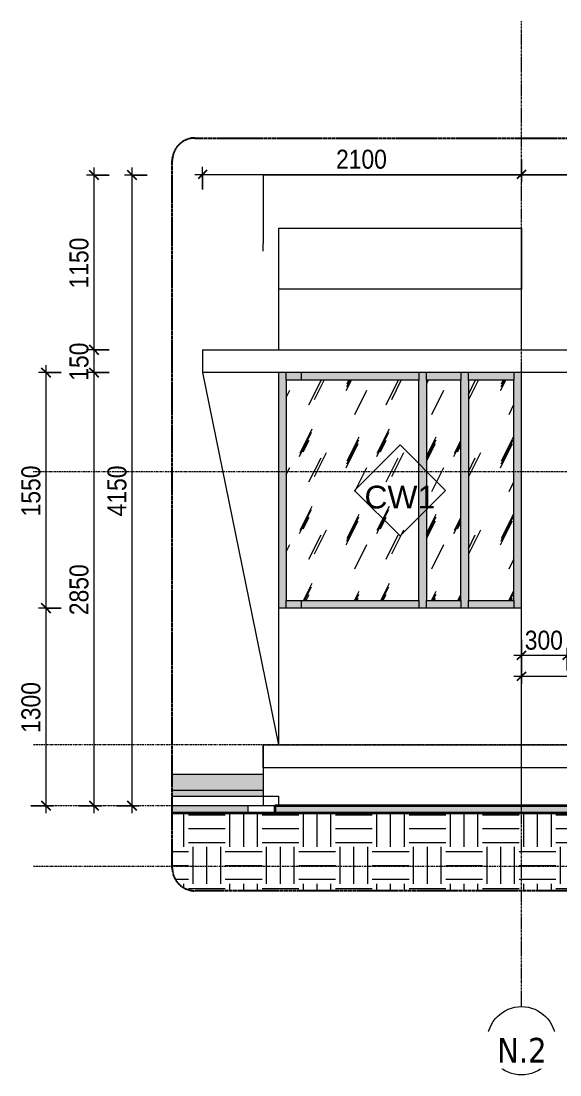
# Model space of a CAD drawing. Header units: millimetres. Extents: x 67230 to 175545, y -2320 to 85793.
# Drawn here: x 110041 to 113589, y -1772 to 5163 of the extents above; entities that cross this region are included whole.
import ezdxf

# ---------------------------------------------------------------- set-up
doc = ezdxf.new("R2010")
doc.units = ezdxf.units.MM
for name, pattern in [('Centre', [31.75, 6.35, -4.7625, 15.875, -4.7625]), ('Grid Line', [22.225, 12.7, -3.175, 3.175, -3.175]), ('Hidden', [7.14375, 4.7625, -2.38125])]:
    doc.linetypes.add(name, pattern=pattern)
for name, color, linetype, lineweight in [('A-ANNO-DIMS', 211, 'Continuous', 9), ('A-ANNO-DIMS-50', 211, 'Continuous', 9), ('A-DETL-GENF', 92, 'Continuous', 18), ('A-DETL-GENF-2', 92, 'Hidden', 25), ('A-DETL-GENF-3', 9, 'Continuous', 18), ('A-DETL-MEDM', 33, 'Continuous', 35), ('A-FLOR', 192, 'Continuous', 18), ('A-FLOR-FNSH-2', 250, 'Continuous', 35), ('A-FLOR-LEVL-2', 51, 'Centre', 9), ('A-FLOR-PATT', 8, 'Continuous', 50), ('A-FLOR-PATT-1', 8, 'Continuous', 18), ('A-GLAZ-CURT', 52, 'Continuous', 18), ('A-GLAZ-CURT-2', 254, 'Continuous', 18), ('A-GLAZ-CWMG', 51, 'Continuous', 18), ('A-GLAZ-CWMG-2', 254, 'Continuous', 18), ('A-WALL', 113, 'Continuous', 18), ('A-WALL-IDEN', 211, 'Continuous', 9), ('S-BEAM', 12, 'Continuous', 18), ('S-COLS', 52, 'Continuous', 18), ('S-GRID-1', 1, 'Grid Line', 9), ('S-GRID-IDEN', 1, 'Continuous', 9)]:
    doc.layers.add(name, color=color, linetype=linetype, lineweight=lineweight)
doc.styles.add('Arial_2', font='arial.ttf', dxfattribs={"height": 150})
doc.styles.add('Tahoma_B', font='tahomabd.ttf', dxfattribs={"height": 162.5})
doc.styles.add('UTM Avo', font='', dxfattribs={"width": 0.9, "height": 125})
doc.styles.get('UTM Avo').set_extended_font_data('UTM Avo')
doc.dimstyles.new('1_Dim_chi_tiet_2_5_1', dxfattribs={"dimscale": 304.8, "dimtxt": 124.912619, "dimasz": 0.19685, "dimexe": 0.164042, "dimexo": 0.0625, "dimgap": 0.016404, "dimtad": 1, "dimdec": 0, "dimrnd": 5, "dimzin": 0, "dimdsep": 46, "dimtxsty": 'UTM Avo', "dimblk1": 'OBLIQUE', "dimblk2": 'OBLIQUE', "dimsah": 1, "dimcen": 0.09, "dimdle": 0.164042, "dimazin": 0, "dimtfac": 1, "dimtdec": 4, "dimtix": 1, "dimtmove": 0, "dimatfit": 3, "dimfxl": 0.328084, "dimfxlon": 1, "dimtvp": 1, "dimtolj": 1, "dimtzin": 0, "dimarcsym": 2})
pattern_1 = [(63.435, (477.39, 34.78), (-0.0009, 508.0002), [177.488, -958.435]), (63.435, (-30.61, 34.78), (-0.0009, 508.0002), [177.488, -958.435]), (63.435, (720.57, 132.92), (-0.0009, 508.0002), [177.488, -958.435]), (63.435, (212.57, 132.92), (-0.0009, 508.0002), [177.488, -958.435]), (63.435, (683.76, 98.28), (-0.0009, 508.0002), [177.488, -958.435]), (63.435, (175.76, 98.28), (-0.0009, 508.0002), [177.488, -958.435]), (63.435, (646.24, 296.7), (-0.0009, 508.0002), [86.267, -1049.655]), (63.435, (138.24, 296.7), (-0.0009, 508.0002), [86.267, -1049.655]), (63.435, (621.7, 265.98), (-0.0009, 508.0002), [177.488, -958.435]), (63.435, (113.7, 265.98), (-0.0009, 508.0002), [177.488, -958.435]), (63.435, (626.03, 288.03), (-0.0009, 508.0002), [177.488, -958.435]), (63.435, (118.03, 288.03), (-0.0009, 508.0002), [177.488, -958.435]), (63.435, (421.08, 191.31), (-0.0009, 508.0002), [177.488, -958.435]), (63.435, (-86.92, 191.31), (-0.0009, 508.0002), [177.488, -958.435]), (63.435, (425.41, 217.3), (-0.0009, 508.0002), [177.488, -958.435]), (63.435, (-82.59, 217.3), (-0.0009, 508.0002), [177.488, -958.435]), (63.435, (426.58, 236.03), (-0.0009, 508.0002), [177.488, -958.435]), (63.435, (-81.42, 236.03), (-0.0009, 508.0002), [177.488, -958.435])]

# ---------------------------------------------------------------- blocks, each defined once
blk = doc.blocks.new('System Panel - Glazed-4739252-TKCS_NHÀ BẢO VỆ - MẶT ĐỨNG 2')
at = {"layer": 'A-GLAZ-CURT-2'}
h = blk.add_hatch(dxfattribs=at)
h.set_pattern_fill('FP_18', color=256, style=0, pattern_type=2)
h.set_pattern_definition(pattern_1)
h.paths.add_polyline_path([(-74327.564287, 1350), (-74327.564287, 2800), (-75202.564287, 2800), (-75202.564287, 1350)])
at = {"layer": 'A-GLAZ-CURT'}
for p, q in [((-74327.564287, 2800), (-75202.564287, 2800)), ((-75202.564287, 2800), (-75202.564287, 1350)), ((-74327.564287, 1350), (-74327.564287, 2800)), ((-75202.564287, 1350), (-74327.564287, 1350))]:
    blk.add_line(p, q, dxfattribs=at)
blk = doc.blocks.new('Rectangular Mullion - 50 x 100mm-4709705-TKCS_NHÀ BẢO VỆ - MẶT ĐỨNG 2')
at = {"layer": 'A-GLAZ-CWMG-2'}
blk.add_hatch(color=256, dxfattribs=at).paths.add_polyline_path([(-73702.6, 2800), (-73702.6, 2850), (-74002.6, 2850), (-74002.6, 2800)])
at = {"layer": 'A-GLAZ-CWMG'}
for p, q in [((-74002.6, 2800), (-74002.6, 2850)), ((-73702.6, 2850), (-73702.6, 2800))]:
    blk.add_line(p, q, dxfattribs=at)
blk = doc.blocks.new('Rectangular Mullion - 50 x 100mm-4739249-TKCS_NHÀ BẢO VỆ - MẶT ĐỨNG 2')
at = {"layer": 'A-GLAZ-CWMG-2'}
blk.add_hatch(color=256, dxfattribs=at).paths.add_polyline_path([(-74327.564287, 1300), (-74327.564287, 1350), (-75202.564287, 1350), (-75202.564287, 1300)])
at = {"layer": 'A-GLAZ-CWMG'}
for p, q in [((-75202.564287, 1300), (-75202.564287, 1350)), ((-74327.564287, 1350), (-74327.564287, 1300))]:
    blk.add_line(p, q, dxfattribs=at)
blk = doc.blocks.new('Rectangular Mullion - 50 x 100mm-2035505-TKCS_NHÀ BẢO VỆ - MẶT ĐỨNG 2')
at = {"layer": 'A-GLAZ-CWMG-2'}
blk.add_hatch(color=256, dxfattribs=at).paths.add_polyline_path([(-73652.564287, 1300), (-73652.564287, 2850), (-73702.564287, 2850), (-73702.564287, 1300)])
at = {"layer": 'A-GLAZ-CWMG'}
for p, q in [((-73702.564287, 2850), (-73702.564287, 2800)), ((-73702.564287, 1350), (-73702.564287, 1300))]:
    blk.add_line(p, q, dxfattribs=at)
blk = doc.blocks.new('Rectangular Mullion - 50 x 100mm-2035506-TKCS_NHÀ BẢO VỆ - MẶT ĐỨNG 2')
at = {"layer": 'A-GLAZ-CWMG-2'}
blk.add_hatch(color=256, dxfattribs=at).paths.add_polyline_path([(-75252.564287, 1300), (-75202.564287, 1300), (-75202.564287, 2850), (-75252.564287, 2850), (-75252.564287, 1350)])
at = {"layer": 'A-GLAZ-CWMG'}
for p, q in [((-75252.564287, 2850), (-75252.564287, 1300)), ((-75202.564287, 2800), (-75202.564287, 2850)), ((-75202.564287, 1300), (-75202.564287, 1350))]:
    blk.add_line(p, q, dxfattribs=at)
blk = doc.blocks.new('Rectangular Mullion - 50 x 100mm-2035526-TKCS_NHÀ BẢO VỆ - MẶT ĐỨNG 2')
at = {"layer": 'A-GLAZ-CWMG-2'}
h = blk.add_hatch(color=256, dxfattribs=at)
h.paths.add_polyline_path([(-75102.564287, 1300), (-75102.564287, 1350), (-75202.564287, 1350), (-75202.564287, 1300)])
h.paths.add_polyline_path([(-75102.564287, 2800), (-75102.564287, 2850), (-75202.564287, 2850), (-75202.564287, 2800)])
at = {"layer": 'A-GLAZ-CWMG'}
for p, q in [((-75202.564287, 2800), (-75202.564287, 2850)), ((-75102.564287, 2850), (-75102.564287, 2800)), ((-75202.564287, 1300), (-75202.564287, 1350)), ((-75102.564287, 1350), (-75102.564287, 1300))]:
    blk.add_line(p, q, dxfattribs=at)
blk = doc.blocks.new('System Panel - Glazed-4739253-TKCS_NHÀ BẢO VỆ - MẶT ĐỨNG 2')
at = {"layer": 'A-GLAZ-CURT-2'}
h = blk.add_hatch(dxfattribs=at)
h.set_pattern_fill('FP_18', color=256, style=0, pattern_type=2)
h.set_pattern_definition(pattern_1)
h.paths.add_polyline_path([(-74052.6, 1350), (-74052.6, 2800), (-74277.6, 2800), (-74277.6, 1350), (-74208.8, 1350)])
at = {"layer": 'A-GLAZ-CURT'}
for p, q in [((-74052.6, 2800), (-74277.6, 2800)), ((-74277.6, 2800), (-74277.6, 1350)), ((-74052.6, 1350), (-74052.6, 2800)), ((-74277.6, 1350), (-74052.6, 1350))]:
    blk.add_line(p, q, dxfattribs=at)
blk = doc.blocks.new('Rectangular Mullion - 50 x 100mm-2333346-TKCS_NHÀ BẢO VỆ - MẶT ĐỨNG 2')
at = {"layer": 'A-GLAZ-CWMG-2'}
blk.add_hatch(color=256, dxfattribs=at).paths.add_polyline_path([(-74327.6, 2800), (-74327.6, 2850), (-75202.6, 2850), (-75202.6, 2800)])
at = {"layer": 'A-GLAZ-CWMG'}
for p, q in [((-75202.6, 2800), (-75202.6, 2850)), ((-74327.6, 2850), (-74327.6, 2800))]:
    blk.add_line(p, q, dxfattribs=at)
blk = doc.blocks.new('Rectangular Mullion - 50 x 100mm-4739250-TKCS_NHÀ BẢO VỆ - MẶT ĐỨNG 2')
at = {"layer": 'A-GLAZ-CWMG-2'}
blk.add_hatch(color=256, dxfattribs=at).paths.add_polyline_path([(-74277.6, 1300), (-74052.6, 1300), (-74052.6, 1350), (-74277.6, 1350)])
at = {"layer": 'A-GLAZ-CWMG'}
for p, q in [((-74277.6, 1300), (-74277.6, 1350)), ((-74052.6, 1350), (-74052.6, 1300))]:
    blk.add_line(p, q, dxfattribs=at)
blk = doc.blocks.new('Rectangular Mullion - 50 x 100mm-2035483-TKCS_NHÀ BẢO VỆ - MẶT ĐỨNG 2')
at = {"layer": 'A-GLAZ-CWMG-2'}
blk.add_hatch(color=256, dxfattribs=at).paths.add_polyline_path([(-74277.564287, 1300), (-74277.564287, 2850), (-74327.564287, 2850), (-74327.564287, 1300)])
at = {"layer": 'A-GLAZ-CWMG'}
for p, q in [((-74327.564287, 2850), (-74327.564287, 2800)), ((-74277.564287, 2800), (-74277.564287, 2850)), ((-74327.564287, 1350), (-74327.564287, 1300)), ((-74277.564287, 1300), (-74277.564287, 1350))]:
    blk.add_line(p, q, dxfattribs=at)
blk = doc.blocks.new('System Panel - Glazed-4709715-TKCS_NHÀ BẢO VỆ - MẶT ĐỨNG 2')
at = {"layer": 'A-GLAZ-CURT-2'}
h = blk.add_hatch(dxfattribs=at)
h.set_pattern_fill('FP_18', color=256, style=0, pattern_type=2)
h.set_pattern_definition(pattern_1)
h.paths.add_polyline_path([(-73702.6, 1350), (-73702.6, 2800), (-74002.6, 2800), (-74002.6, 1350)])
at = {"layer": 'A-GLAZ-CURT'}
for p, q in [((-73702.6, 2800), (-74002.6, 2800)), ((-74002.6, 2800), (-74002.6, 1350)), ((-73702.6, 1350), (-73702.6, 2800)), ((-74002.6, 1350), (-73702.6, 1350))]:
    blk.add_line(p, q, dxfattribs=at)
blk = doc.blocks.new('Rectangular Mullion - 50 x 100mm-4739251-TKCS_NHÀ BẢO VỆ - MẶT ĐỨNG 2')
at = {"layer": 'A-GLAZ-CWMG-2'}
blk.add_hatch(color=256, dxfattribs=at).paths.add_polyline_path([(-74277.6, 2800), (-74052.6, 2800), (-74052.6, 2850), (-74277.6, 2850)])
at = {"layer": 'A-GLAZ-CWMG'}
for p, q in [((-74277.6, 2800), (-74277.6, 2850)), ((-74052.6, 2850), (-74052.6, 2800))]:
    blk.add_line(p, q, dxfattribs=at)
blk = doc.blocks.new('Rectangular Mullion - 50 x 100mm-4709708-TKCS_NHÀ BẢO VỆ - MẶT ĐỨNG 2')
at = {"layer": 'A-GLAZ-CWMG-2'}
blk.add_hatch(color=256, dxfattribs=at).paths.add_polyline_path([(-73702.6, 1300), (-73702.6, 1350), (-74002.6, 1350), (-74002.6, 1300)])
at = {"layer": 'A-GLAZ-CWMG'}
for p, q in [((-74002.6, 1300), (-74002.6, 1350)), ((-73702.6, 1350), (-73702.6, 1300))]:
    blk.add_line(p, q, dxfattribs=at)
blk = doc.blocks.new('BORDER VIEW - BORDER VIEW-4798930-TKCS_NHÀ BẢO VỆ - MẶT ĐỨNG 2')
at = {"layer": 'A-DETL-GENF-2'}
for p, q in [((-75802.6, 4393.9), (-68846.6, 4393.9)), ((-75952.6, -410), (-75952.6, 4243.9)), ((-68696.6, 4243.9), (-68696.6, -410)), ((-68846.6, -560), (-75802.6, -560))]:
    blk.add_line(p, q, dxfattribs=at)
for centre, start, end in [((-75802.6, 4243.9), 90, 180), ((-68846.6, 4243.9), 360, 90), ((-75802.6, -410), 180, 270), ((-68846.6, -410), 270, 360)]:
    blk.add_arc(centre, 150, start, end, dxfattribs=at)
blk = doc.blocks.new('Grid - M_Grid Head - Circle-353313-TKCS_NHÀ BẢO VỆ - MẶT ĐỨNG 2')
at = {"layer": 'S-GRID-IDEN'}
blk.add_circle((-69152.6, -1547), 225, dxfattribs=at)
blk = doc.blocks.new('M_Wall Tag - 12mm-36223-TKCS_NHÀ BẢO VỆ - MẶT ĐỨNG 2')
at = {"layer": 'A-WALL-IDEN'}
for p, q in [((-74752.564287, 2075), (-74452.564287, 2375)), ((-74452.564287, 2375), (-74152.564287, 2075)), ((-74752.564287, 2075), (-74452.564287, 1775)), ((-74152.564287, 2075), (-74452.564287, 1775))]:
    blk.add_line(p, q, dxfattribs=at)
blk = doc.blocks.new('DIMBLOCK62-TKCS_NHÀ BẢO VỆ - MẶT ĐỨNG 2')
at = {"layer": 'A-ANNO-DIMS-50'}
for p, q in [((113335.9, 951.4), (113335.9, 801.4)), ((113335.9, 851.4), (113335.9, 951.4)), ((117835.9, 951.4), (117835.9, 801.4)), ((117835.9, 851.4), (117835.9, 951.4)), ((113285.9, 851.4), (117885.9, 851.4))]:
    blk.add_line(p, q, dxfattribs=at)
at = {"layer": 'A-ANNO-DIMS-50', "lineweight": 25}
for p, q in [((113335.9, 851.4), (113305.9, 821.4)), ((113335.9, 851.4), (113365.9, 881.4)), ((117835.9, 851.4), (117805.9, 821.4)), ((117835.9, 851.4), (117865.9, 881.4))]:
    blk.add_line(p, q, dxfattribs=at)
at = {"layer": 'A-ANNO-DIMS-50', "color": 0, "insert": (115414.7, 1013.8), "char_height": 125, "width": 410.824, "attachment_point": 1, "line_spacing_factor": 1.110334, "style": 'UTM Avo'}
blk.add_mtext('4500', dxfattribs=at)
blk = doc.blocks.new('_Oblique')
at = {"color": 0, "linetype": 'ByBlock', "lineweight": -2}
blk.add_line((-0.5, -0.5), (0.5, 0.5), dxfattribs=at)
blk = doc.blocks.new('DIMBLOCK65-TKCS_NHÀ BẢO VỆ - MẶT ĐỨNG 2')
at = {"layer": 'A-ANNO-DIMS-50'}
for p, q in [((113335.9, 1089.2), (113335.9, 939.2)), ((113335.9, 989.2), (113335.9, 1089.2)), ((113635.9, 989.2), (113285.9, 989.2)), ((113635.9, 889.2), (113635.9, 1039.2)), ((113635.9, 989.2), (113635.9, 889.2))]:
    blk.add_line(p, q, dxfattribs=at)
at = {"layer": 'A-ANNO-DIMS-50', "lineweight": 25}
for p, q in [((113335.9, 989.2), (113305.9, 959.2)), ((113335.9, 989.2), (113365.9, 1019.2)), ((113635.9, 989.2), (113605.9, 959.2)), ((113635.9, 989.2), (113665.9, 1019.2))]:
    blk.add_line(p, q, dxfattribs=at)
at = {"layer": 'A-ANNO-DIMS-50', "color": 0, "insert": (113357.5, 1151.6), "char_height": 125, "width": 308.118, "attachment_point": 1, "line_spacing_factor": 1.110334, "style": 'UTM Avo'}
blk.add_mtext('300', dxfattribs=at)
blk = doc.blocks.new('DIMBLOCK66-TKCS_NHÀ BẢO VỆ - MẶT ĐỨNG 2')
at = {"layer": 'A-ANNO-DIMS-50', "lineweight": 25}
for p, q in [((110204.8, 1300), (110174.8, 1330)), ((110204.8, 1300), (110234.8, 1270)), ((110204.8, 0), (110174.8, 30)), ((110204.8, 0), (110234.8, -30))]:
    blk.add_line(p, q, dxfattribs=at)
at = {"layer": 'A-ANNO-DIMS-50'}
for p, q in [((110304.8, 1300), (110154.8, 1300)), ((110204.8, -50), (110204.8, 1300)), ((110204.8, 1300), (110304.8, 1300)), ((110104.8, 0), (110254.8, 0)), ((110204.8, 0), (110104.8, 0))]:
    blk.add_line(p, q, dxfattribs=at)
at = {"layer": 'A-ANNO-DIMS-50', "color": 0, "insert": (110042.5, 478.8), "char_height": 125, "width": 410.824, "attachment_point": 1, "rotation": 90, "line_spacing_factor": 1.110334, "style": 'UTM Avo'}
blk.add_mtext('1300', dxfattribs=at)
blk = doc.blocks.new('DIMBLOCK67-TKCS_NHÀ BẢO VỆ - MẶT ĐỨNG 2')
at = {"layer": 'A-ANNO-DIMS-50'}
for p, q in [((110304.8, 2850), (110154.8, 2850)), ((110204.8, 1300), (110204.8, 2900)), ((110204.8, 2850), (110304.8, 2850)), ((110304.8, 1300), (110154.8, 1300)), ((110204.8, 1300), (110304.8, 1300))]:
    blk.add_line(p, q, dxfattribs=at)
at = {"layer": 'A-ANNO-DIMS-50', "lineweight": 25}
for p, q in [((110204.8, 2850), (110174.8, 2880)), ((110204.8, 2850), (110234.8, 2820)), ((110204.8, 1300), (110174.8, 1330)), ((110204.8, 1300), (110234.8, 1270))]:
    blk.add_line(p, q, dxfattribs=at)
at = {"layer": 'A-ANNO-DIMS-50', "color": 0, "insert": (110042.5, 1903.8), "char_height": 125, "width": 410.824, "attachment_point": 1, "rotation": 90, "line_spacing_factor": 1.110334, "style": 'UTM Avo'}
blk.add_mtext('1550', dxfattribs=at)
blk = doc.blocks.new('DIMBLOCK68-TKCS_NHÀ BẢO VỆ - MẶT ĐỨNG 2')
at = {"layer": 'A-ANNO-DIMS-50'}
for p, q in [((113335.9, 4254.5), (113335.9, 4104.5)), ((113335.9, 4154.5), (113335.9, 4254.5)), ((111235.9, 4054.5), (111235.9, 4204.5)), ((111185.9, 4154.5), (113335.9, 4154.5)), ((111235.9, 4154.5), (111235.9, 4054.5))]:
    blk.add_line(p, q, dxfattribs=at)
at = {"layer": 'A-ANNO-DIMS-50', "lineweight": 25}
for p, q in [((111235.9, 4154.5), (111265.9, 4184.5)), ((113335.9, 4154.5), (113365.9, 4184.5)), ((111235.9, 4154.5), (111205.9, 4124.5)), ((113335.9, 4154.5), (113305.9, 4124.5))]:
    blk.add_line(p, q, dxfattribs=at)
at = {"layer": 'A-ANNO-DIMS-50', "color": 0, "insert": (112114.7, 4316.9), "char_height": 125, "width": 410.824, "attachment_point": 1, "line_spacing_factor": 1.110334, "style": 'UTM Avo'}
blk.add_mtext('2100', dxfattribs=at)
blk = doc.blocks.new('DIMBLOCK69-TKCS_NHÀ BẢO VỆ - MẶT ĐỨNG 2')
at = {"layer": 'A-ANNO-DIMS-50'}
for p, q in [((113335.9, 4254.5), (113335.9, 4104.5)), ((113335.9, 4154.5), (113335.9, 4254.5)), ((117835.9, 4254.5), (117835.9, 4104.5)), ((117835.9, 4154.5), (117835.9, 4254.5)), ((113335.9, 4154.5), (117835.9, 4154.5))]:
    blk.add_line(p, q, dxfattribs=at)
at = {"layer": 'A-ANNO-DIMS-50', "lineweight": 25}
for p, q in [((113335.9, 4154.5), (113365.9, 4184.5)), ((117835.9, 4154.5), (117865.9, 4184.5)), ((113335.9, 4154.5), (113305.9, 4124.5)), ((117835.9, 4154.5), (117805.9, 4124.5))]:
    blk.add_line(p, q, dxfattribs=at)
at = {"layer": 'A-ANNO-DIMS-50', "color": 0, "insert": (115414.7, 4316.9), "char_height": 125, "width": 410.824, "attachment_point": 1, "line_spacing_factor": 1.110334, "style": 'UTM Avo'}
blk.add_mtext('4500', dxfattribs=at)
blk = doc.blocks.new('DIMBLOCK71-TKCS_NHÀ BẢO VỆ - MẶT ĐỨNG 2')
at = {"layer": 'A-ANNO-DIMS-50'}
for p, q in [((110621.5, 2850), (110471.5, 2850)), ((110521.5, -50), (110521.5, 2850)), ((110521.5, 2850), (110621.5, 2850)), ((110421.5, 0), (110571.5, 0)), ((110521.5, 0), (110421.5, 0))]:
    blk.add_line(p, q, dxfattribs=at)
at = {"layer": 'A-ANNO-DIMS-50', "lineweight": 25}
for p, q in [((110521.5, 2850), (110491.5, 2880)), ((110521.5, 2850), (110551.5, 2820)), ((110521.5, 0), (110491.5, 30)), ((110521.5, 0), (110551.5, -30))]:
    blk.add_line(p, q, dxfattribs=at)
at = {"layer": 'A-ANNO-DIMS-50', "color": 0, "insert": (110359.2, 1253.8), "char_height": 125, "width": 410.824, "attachment_point": 1, "rotation": 90, "line_spacing_factor": 1.110334, "style": 'UTM Avo'}
blk.add_mtext('2850', dxfattribs=at)
blk = doc.blocks.new('DIMBLOCK72-TKCS_NHÀ BẢO VỆ - MẶT ĐỨNG 2')
at = {"layer": 'A-ANNO-DIMS-50'}
for p, q in [((110621.5, 3000), (110471.5, 3000)), ((110521.5, 2850), (110521.5, 3000)), ((110521.5, 3000), (110621.5, 3000)), ((110621.5, 2850), (110471.5, 2850)), ((110521.5, 2850), (110621.5, 2850))]:
    blk.add_line(p, q, dxfattribs=at)
at = {"layer": 'A-ANNO-DIMS-50', "lineweight": 25}
for p, q in [((110521.5, 3000), (110491.5, 3030)), ((110521.5, 3000), (110551.5, 2970)), ((110521.5, 2850), (110491.5, 2880)), ((110521.5, 2850), (110551.5, 2820))]:
    blk.add_line(p, q, dxfattribs=at)
at = {"layer": 'A-ANNO-DIMS-50', "color": 0, "insert": (110359.2, 2796.6), "char_height": 125, "width": 308.118, "attachment_point": 1, "rotation": 90, "line_spacing_factor": 1.110334, "style": 'UTM Avo'}
blk.add_mtext('150', dxfattribs=at)
blk = doc.blocks.new('DIMBLOCK73-TKCS_NHÀ BẢO VỆ - MẶT ĐỨNG 2')
at = {"layer": 'A-ANNO-DIMS-50', "lineweight": 25}
for p, q in [((110521.5, 4150), (110491.5, 4180)), ((110521.5, 4150), (110551.5, 4120)), ((110521.5, 3000), (110491.5, 3030)), ((110521.5, 3000), (110551.5, 2970))]:
    blk.add_line(p, q, dxfattribs=at)
at = {"layer": 'A-ANNO-DIMS-50'}
for p, q in [((110521.5, 3000), (110521.5, 4200)), ((110621.5, 4150), (110471.5, 4150)), ((110521.5, 4150), (110621.5, 4150)), ((110621.5, 3000), (110471.5, 3000)), ((110521.5, 3000), (110621.5, 3000))]:
    blk.add_line(p, q, dxfattribs=at)
at = {"layer": 'A-ANNO-DIMS-50', "color": 0, "insert": (110359.2, 3403.8), "char_height": 125, "width": 410.824, "attachment_point": 1, "rotation": 90, "line_spacing_factor": 1.110334, "style": 'UTM Avo'}
blk.add_mtext('1150', dxfattribs=at)
blk = doc.blocks.new('DIMBLOCK74-TKCS_NHÀ BẢO VỆ - MẶT ĐỨNG 2')
at = {"layer": 'A-ANNO-DIMS-50', "lineweight": 25}
for p, q in [((110771.5, 4150), (110741.5, 4180)), ((110771.5, 4150), (110801.5, 4120)), ((110771.5, 0), (110741.5, 30)), ((110771.5, 0), (110801.5, -30))]:
    blk.add_line(p, q, dxfattribs=at)
at = {"layer": 'A-ANNO-DIMS-50'}
for p, q in [((110771.5, -50), (110771.5, 4200)), ((110871.5, 4150), (110721.5, 4150)), ((110771.5, 4150), (110871.5, 4150)), ((110671.5, 0), (110821.5, 0)), ((110771.5, 0), (110671.5, 0))]:
    blk.add_line(p, q, dxfattribs=at)
at = {"layer": 'A-ANNO-DIMS-50', "color": 0, "insert": (110609.2, 1903.8), "char_height": 125, "width": 410.824, "attachment_point": 1, "rotation": 90, "line_spacing_factor": 1.110334, "style": 'UTM Avo'}
blk.add_mtext('4150', dxfattribs=at)

msp = doc.modelspace()

# ---------------------------------------------------------------- hatches: boundary and pattern name
at = {"layer": 'A-DETL-GENF-3'}
h = msp.add_hatch(dxfattribs=at)
h.set_pattern_fill('FP_20', color=256, style=0, pattern_type=2)
h.set_pattern_definition([(0, (186869.12, 0), (241.935, 241.935), [241.935, -241.935]), (0, (186869.12, 90.73), (241.935, 241.935), [241.935, -241.935]), (0, (186869.12, 181.45), (241.935, 241.935), [241.935, -241.935]), (90, (186899.36, 211.7), (-241.935, 241.935), [241.935, -241.935]), (90, (186990.09, 211.7), (-241.935, 241.935), [241.935, -241.935]), (90, (187080.8, 211.7), (-241.935, 241.935), [241.935, -241.935])])
h.paths.add_polyline_path([(114644.4, -560), (118141.9, -560), (118180.7, -554.9), (118216.9, -539.9), (118248, -516.1), (118271.8, -485), (118286.8, -448.8), (118291.9, -410), (118291.9, -50), (111035.9, -50), (111035.9, -410), (111041, -448.8), (111056, -485), (111079.9, -516.1), (111110.9, -539.9), (111147.1, -554.9), (111185.9, -560), (112779.7, -560)])
at = {"layer": 'A-FLOR-PATT'}
for points in [[(111535.9, -50), (111535.9, 0), (111035.9, 0), (111035.9, -50)], [(118291.9, -50), (118291.9, 0), (111710.6, 0), (111710.6, -50), (114644.4, -50)]]:
    msp.add_hatch(color=256, dxfattribs=at).paths.add_polyline_path(points)
at = {"layer": 'A-FLOR-PATT-1'}
msp.add_hatch(color=256, dxfattribs=at).paths.add_polyline_path([(111035.9, 62.4), (111635.9, 62.6), (111635.9, 208.1), (111035.9, 208.1), (111035.9, 63.1)])

# ---------------------------------------------------------------- linework, layer by layer
at = {"layer": 'A-DETL-MEDM'}
msp.add_line((118291.9, -50), (111035.9, -50), dxfattribs=at)
at = {"layer": 'A-FLOR'}
for p, q in [((111635.9, 3650), (111635.9, 3700)), ((111235.9, 3000), (118235.9, 3000)), ((111235.9, 3000), (111235.9, 2850)), ((118235.9, 2850), (111235.9, 2850)), ((111635.9, 400), (117835.9, 400)), ((111635.9, 250), (111635.9, 400)), ((111035.9, 208.1), (111635.9, 208.1)), ((117835.9, 250), (111635.9, 250)), ((111635.9, 100), (111035.9, 100)), ((111035.9, 62.4), (111735.9, 62.4)), ((111710.6, 0), (111035.9, 0)), ((111535.9, -50), (111535.9, 0)), ((111735.9, 62.4), (111735.9, -0.1))]:
    msp.add_line(p, q, dxfattribs=at)
at = {"layer": 'A-FLOR-FNSH-2'}
for p, q in [((118291.9, 0), (111710.6, 0)), ((111710.6, 0), (111710.6, -50))]:
    msp.add_line(p, q, dxfattribs=at)
at = {"layer": 'A-FLOR-LEVL-2'}
for p, q in [((110120.3, 2200), (119086.5, 2200)), ((118451.5, 400), (110120.3, 400)), ((119086.5, 0), (110120.3, 0)), ((118451.5, -400), (110120.3, -400))]:
    msp.add_line(p, q, dxfattribs=at)
at = {"layer": 'A-WALL'}
for p, q in [((117835.9, 4150), (111635.9, 4150)), ((111635.9, 4150), (111635.9, 3700)), ((111735.9, 3400), (111735.9, 3000)), ((111235.9, 2850), (111735.9, 400)), ((113335.9, 1300), (111735.9, 1300)), ((111735.9, 1300), (111735.9, 400))]:
    msp.add_line(p, q, dxfattribs=at)
at = {"layer": 'S-BEAM'}
for p, q in [((111735.9, 3800), (113335.9, 3800)), ((111735.9, 3800), (111735.9, 3400)), ((113335.9, 3800), (113335.9, 3400)), ((113335.9, 3400), (111735.9, 3400)), ((111635.9, 400), (113335.9, 400)), ((111635.9, 400), (111635.9, 0)), ((113335.9, 0), (113335.9, 400))]:
    msp.add_line(p, q, dxfattribs=at)
at = {"layer": 'S-COLS'}
for p, q in [((113335.9, 3000), (113335.9, 3800)), ((113335.9, 0), (113335.9, 2850))]:
    msp.add_line(p, q, dxfattribs=at)
at = {"layer": 'S-GRID-1'}
for p, q in [((113335.9, 3913.4), (113335.9, 5163.4)), ((113335.9, -72), (113335.9, 3913.4)), ((113335.9, -1322), (113335.9, -72))]:
    msp.add_line(p, q, dxfattribs=at)

# ---------------------------------------------------------------- block references
at = {"layer": 'A-DETL-GENF'}
msp.add_blockref('BORDER VIEW - BORDER VIEW-4798930-TKCS_NHÀ BẢO VỆ - MẶT ĐỨNG 2', (186988.5, 0), dxfattribs=at)
at = {"layer": 'A-GLAZ-CURT'}
for name in ['System Panel - Glazed-4739252-TKCS_NHÀ BẢO VỆ - MẶT ĐỨNG 2', 'System Panel - Glazed-4739253-TKCS_NHÀ BẢO VỆ - MẶT ĐỨNG 2', 'System Panel - Glazed-4709715-TKCS_NHÀ BẢO VỆ - MẶT ĐỨNG 2']:
    msp.add_blockref(name, (186988.5, 0), dxfattribs=at)
at = {"layer": 'A-GLAZ-CWMG'}
for name, p in [('Rectangular Mullion - 50 x 100mm-2035506-TKCS_NHÀ BẢO VỆ - MẶT ĐỨNG 2', (186988.5, 0)), ('Rectangular Mullion - 50 x 100mm-2035526-TKCS_NHÀ BẢO VỆ - MẶT ĐỨNG 2', (186988.5, 0)), ('Rectangular Mullion - 50 x 100mm-2333346-TKCS_NHÀ BẢO VỆ - MẶT ĐỨNG 2', (186988.5, 0)), ('Rectangular Mullion - 50 x 100mm-2035483-TKCS_NHÀ BẢO VỆ - MẶT ĐỨNG 2', (186988.5, 0)), ('Rectangular Mullion - 50 x 100mm-4739251-TKCS_NHÀ BẢO VỆ - MẶT ĐỨNG 2', (186988.5, 0)), ('Rectangular Mullion - 50 x 100mm-2035483-TKCS_NHÀ BẢO VỆ - MẶT ĐỨNG 2', (187263.5, 0)), ('Rectangular Mullion - 50 x 100mm-4709705-TKCS_NHÀ BẢO VỆ - MẶT ĐỨNG 2', (186988.5, 0)), ('Rectangular Mullion - 50 x 100mm-2035505-TKCS_NHÀ BẢO VỆ - MẶT ĐỨNG 2', (186988.5, 0)), ('Rectangular Mullion - 50 x 100mm-4739249-TKCS_NHÀ BẢO VỆ - MẶT ĐỨNG 2', (186988.5, 0)), ('Rectangular Mullion - 50 x 100mm-4739250-TKCS_NHÀ BẢO VỆ - MẶT ĐỨNG 2', (186988.5, 0)), ('Rectangular Mullion - 50 x 100mm-4709708-TKCS_NHÀ BẢO VỆ - MẶT ĐỨNG 2', (186988.5, 0))]:
    msp.add_blockref(name, p, dxfattribs=at)
at = {"layer": 'A-WALL-IDEN'}
msp.add_blockref('M_Wall Tag - 12mm-36223-TKCS_NHÀ BẢO VỆ - MẶT ĐỨNG 2', (186988.5, 0), dxfattribs=at)
at = {"layer": 'S-GRID-IDEN'}
msp.add_blockref('Grid - M_Grid Head - Circle-353313-TKCS_NHÀ BẢO VỆ - MẶT ĐỨNG 2', (182488.5, 0), dxfattribs=at)

# ---------------------------------------------------------------- texts
at = {"layer": 'A-WALL-IDEN', "insert": (112534.8, 2029.9), "char_height": 150, "width": 486, "attachment_point": 5, "line_spacing_factor": 0.936439, "style": 'Arial_2'}
msp.add_mtext('\\pt634.9995,1270.0005,1905,2539.9995,3175.0005,3810,4444.9995,5080.0005,5715,6349.9995,6985.0005,7620,8254.9995,8890.0005,9525,10159.9995,10795.0005,11430,12064.9995,12700.0005,13335,13969.9995,14605.0005,15240,15874.9995,16510.0005,17145,17779.9995,18415.0005,19050,19684.9995,20320.0005;CW1', dxfattribs=at)

# ---------------------------------------------------------------- dimensions: what is measured, and where the dimension line sits
at = {"layer": 'A-ANNO-DIMS'}
for base, p1, p2, override, picture, middle in [((113335.9, 4154.5), (111235.9, 4054.5), (113335.9, 4254.5), {"dimpost": '<>', "dimfxl": 2109.502311}, 'DIMBLOCK68-TKCS_NHÀ BẢO VỆ - MẶT ĐỨNG 2', (112285.9, 4224.2)), ((117835.9, 4154.5), (113335.9, 4254.5), (117835.9, 4254.5), {"dimpost": '<>', "dimfxl": 4500}, 'DIMBLOCK69-TKCS_NHÀ BẢO VỆ - MẶT ĐỨNG 2', (115585.9, 4224.2)), ((113335.9, 989.2), (113635.9, 889.2), (113335.9, 1089.2), {"dimpost": '<>', "dimfxl": 360.555128}, 'DIMBLOCK65-TKCS_NHÀ BẢO VỆ - MẶT ĐỨNG 2', (113485.9, 1058.9)), ((117835.9, 851.4), (113335.9, 951.4), (117835.9, 951.4), {"dimpost": '<>', "dimfxl": 4500}, 'DIMBLOCK62-TKCS_NHÀ BẢO VỆ - MẶT ĐỨNG 2', (115585.9, 921.1))]:
    dim = msp.add_linear_dim(base=base, p1=p1, p2=p2, dimstyle='1_Dim_chi_tiet_2_5_1', override=override, dxfattribs=at)
    dim.commit()
    dim.dimension.update_dxf_attribs({"geometry": picture, "text_midpoint": middle})
for base, p1, p2, override, picture, middle in [((110521.5, 4150), (110621.5, 3000), (110621.5, 4150), {"dimpost": '<>', "dimfxl": 1150}, 'DIMBLOCK73-TKCS_NHÀ BẢO VỆ - MẶT ĐỨNG 2', (110451.9, 3575)), ((110771.5, 4150), (110671.5, 0), (110871.5, 4150), {"dimpost": '<>', "dimfxl": 4154.816482}, 'DIMBLOCK74-TKCS_NHÀ BẢO VỆ - MẶT ĐỨNG 2', (110701.9, 2075)), ((110521.5, 3000), (110621.5, 2850), (110621.5, 3000), {"dimpost": '<>', "dimfxl": 150}, 'DIMBLOCK72-TKCS_NHÀ BẢO VỆ - MẶT ĐỨNG 2', (110451.9, 2925)), ((110204.8, 2850), (110304.8, 1300), (110304.8, 2850), {"dimpost": '<>', "dimfxl": 1550}, 'DIMBLOCK67-TKCS_NHÀ BẢO VỆ - MẶT ĐỨNG 2', (110135.2, 2075)), ((110521.5, 2850), (110421.5, 0), (110621.5, 2850), {"dimpost": '<>', "dimfxl": 2857.008925}, 'DIMBLOCK71-TKCS_NHÀ BẢO VỆ - MẶT ĐỨNG 2', (110451.9, 1425)), ((110204.8, 1300), (110104.8, 0), (110304.8, 1300), {"dimpost": '<>', "dimfxl": 1315.294644}, 'DIMBLOCK66-TKCS_NHÀ BẢO VỆ - MẶT ĐỨNG 2', (110135.2, 650))]:
    dim = msp.add_linear_dim(base=base, p1=p1, p2=p2, angle=90, dimstyle='1_Dim_chi_tiet_2_5_1', override=override, dxfattribs=at)
    dim.commit()
    dim.dimension.update_dxf_attribs({"geometry": picture, "text_midpoint": middle})

# ---------------------------------------------------------------- next in the draw order: texts
at = {"layer": 'S-GRID-IDEN', "insert": (113338, -1609.4), "char_height": 162.5, "width": 387, "attachment_point": 5, "line_spacing_factor": 0.996129, "style": 'Tahoma_B', "bg_fill": 3, "box_fill_scale": 1.25, "bg_fill_color": 256, "bg_fill_true_color": 13158600, "bg_fill_transparency": 0}
msp.add_mtext('\\pt634.99962,1269.99925,1905.0005,2540.00013,3174.99975,3809.99937,4445.00062,5080.00025,5714.99987,6349.9995,6985.00075,7620.00037,8255,8889.99962,9524.99925,10160.0005,10795.00013,11429.99975,12064.99938,12700.00063,13335.00025,13969.99988,14604.9995,15240.00075,15875.00038,16510,17144.99963,17779.99925,18415.0005,19050.00013,19684.99975,20319.99938;N.2', dxfattribs=at)

doc.saveas('drawing.dxf')
